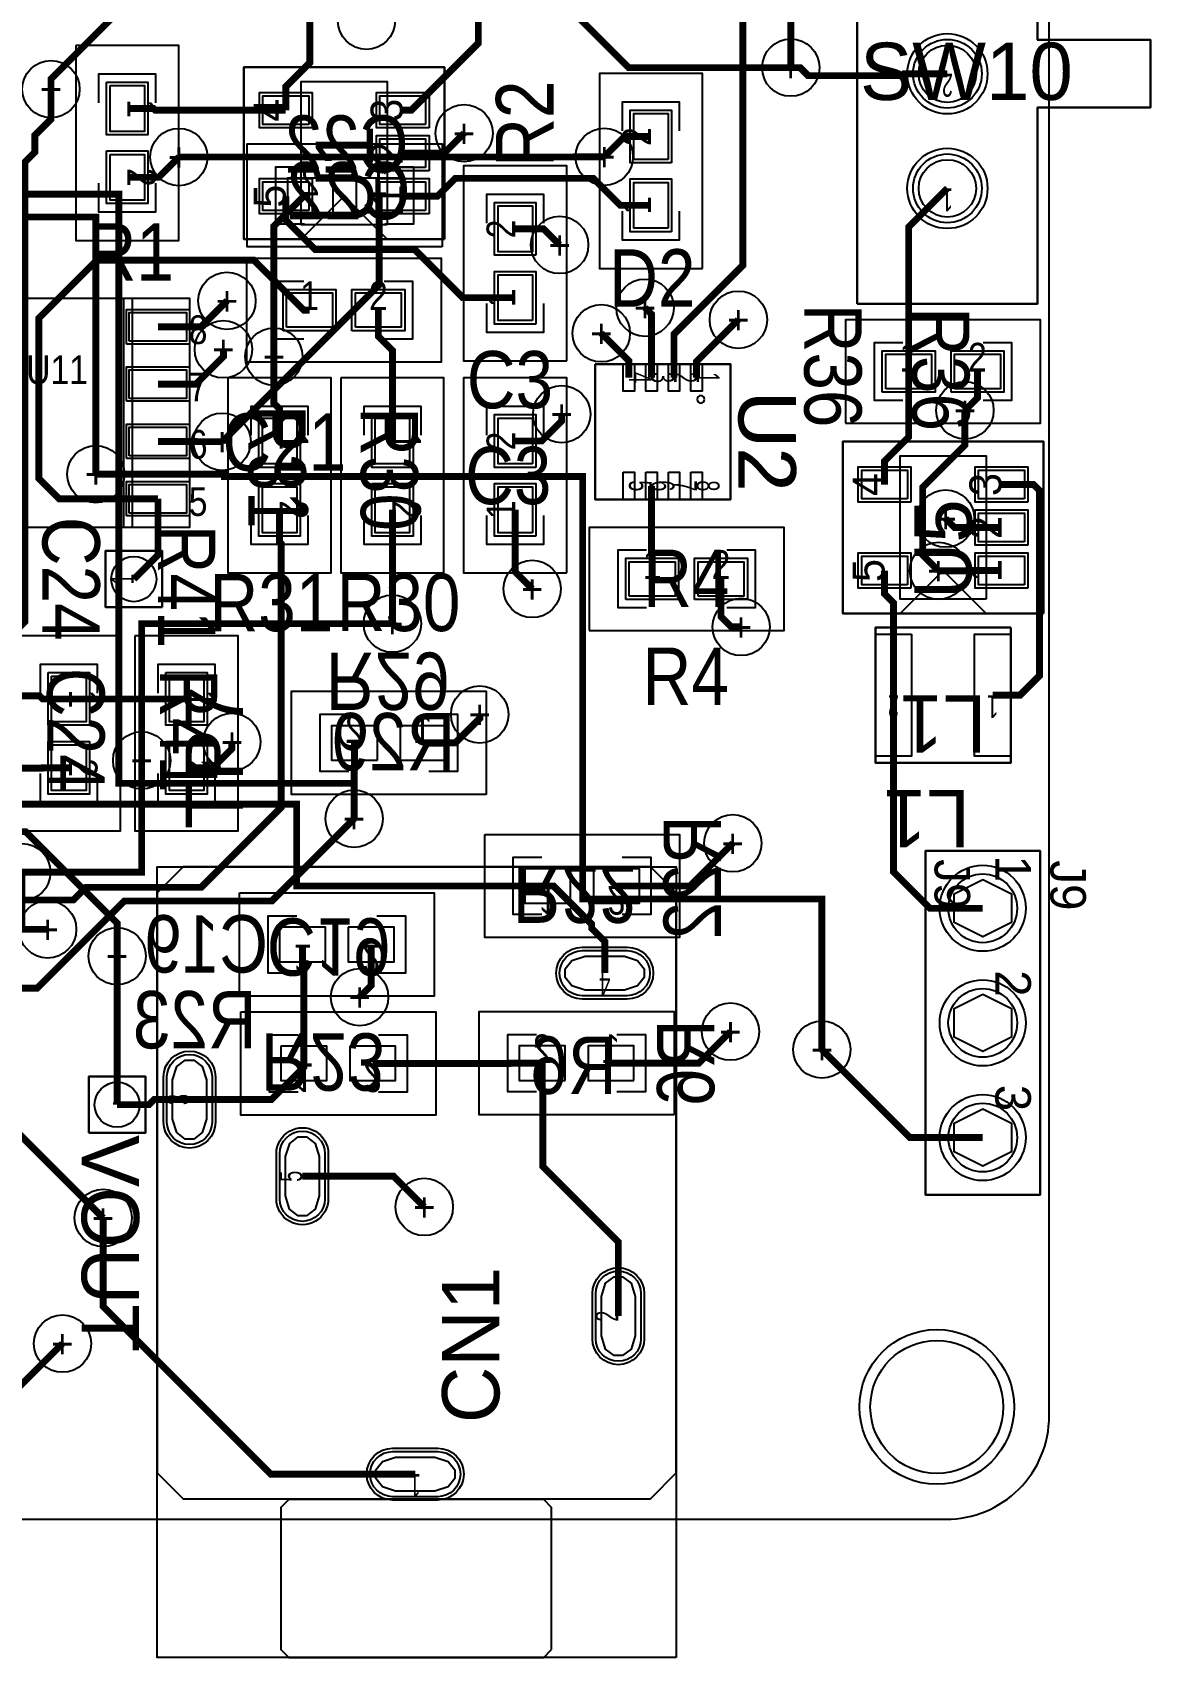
# Model space of a CAD drawing. Extents: x -998 to 1086, y -1119 to 1071.
# Drawn here: x 111 to 1086, y -1119 to 299 of the extents above; entities that cross this region are included whole.
import ezdxf
from ezdxf.enums import TextEntityAlignment as Align

# ---------------------------------------------------------------- set-up
doc = ezdxf.new("R2010")
doc.units = 0
for name, color, linetype in [('ASSEMBLY', 12, 'CONTINUOUS'), ('BOND', 85, 'CONTINUOUS'), ('BOUND', 85, 'CONTINUOUS'), ('COND', 80, 'CONTINUOUS'), ('COND2', 2, 'CONTINUOUS'), ('PACKAGES', 202, 'CONTINUOUS'), ('SILK_SCREEN', 85, 'CONTINUOUS'), ('SOLDER_MASK', 85, 'CONTINUOUS'), ('TEXT', 142, 'CONTINUOUS')]:
    doc.layers.add(name, color=color, linetype=linetype)

# ---------------------------------------------------------------- blocks, each defined once
blk = doc.blocks.new('FIGURE_CIRCLE')
blk.add_circle((0, 0), 0.5)
blk = doc.blocks.new('FIGURE_OBLONG')
blk.add_lwpolyline([(-0.5, -0.125), (-0.5, 0.125), (-0.416, 0.375), (-0.25, 0.5), (0.25, 0.5), (0.416, 0.375), (0.5, 0.125), (0.5, -0.125), (0.416, -0.375), (0.25, -0.5), (-0.25, -0.5), (-0.416, -0.375)], close=True)
blk = doc.blocks.new('FIGURE_HEX')
blk.add_lwpolyline([(-0.5, 0), (-0.25, 0.5), (0.25, 0.5), (0.5, 0), (0.25, -0.5), (-0.25, -0.5)], close=True)

msp = doc.modelspace()

# ---------------------------------------------------------------- linework, layer by layer
at = {"layer": 'ASSEMBLY'}
for points in [[(830.48, 62.2), (987.96, 62.2), (987.96, 233.46), (1086.39, 233.46), (1086.39, 292.52), (987.96, 292.52), (987.96, 463.78), (830.48, 463.78)], [(830.48, 62.2), (987.96, 62.2), (987.96, 233.46), (1086.39, 233.46), (1086.39, 292.52), (987.96, 292.52), (987.96, 463.78), (830.48, 463.78)], [(420.61, 131.2), (345.61, 131.2), (345.61, 256.2), (420.61, 256.2)], [(48.11, -132.76), (48.11, 67.24), (198.11, 67.24), (198.11, -132.76)], [(942.95, -195.36), (867.95, -195.36), (867.95, -70.36), (942.95, -70.36)], [(563.96, -1111.67), (563.97, -987.65), (557.08, -980.76), (334.64, -980.76), (327.75, -987.65), (327.74, -1111.67), (334.63, -1118.56), (557.07, -1118.56)]]:
    msp.add_lwpolyline(points, close=True, dxfattribs=at)
for points in [[(218.83, 237.67), (218.83, 262.67), (168.83, 262.67), (168.83, 237.67)], [(675.65, 213.23), (675.65, 238.23), (625.65, 238.23), (625.65, 213.23)], [(348.5, 131.91), (323.5, 131.91), (323.5, 181.91), (348.5, 181.91)], [(418.5, 181.91), (443.5, 181.91), (443.5, 131.91), (418.5, 131.91)], [(168.83, 167.67), (168.83, 142.67), (218.83, 142.67), (218.83, 167.67)], [(557.22, 132.63), (557.22, 157.63), (507.22, 157.63), (507.22, 132.63)], [(625.65, 143.23), (625.65, 118.23), (675.65, 118.23), (675.65, 143.23)], [(347.85, 81.81), (322.85, 81.81), (322.85, 31.81), (347.85, 31.81)], [(417.85, 31.81), (442.85, 31.81), (442.85, 81.81), (417.85, 81.81)], [(507.22, 62.63), (507.22, 37.63), (557.22, 37.63), (557.22, 62.63)], [(870.45, 28.25), (845.45, 28.25), (845.45, -21.75), (870.45, -21.75)], [(940.45, -21.75), (965.45, -21.75), (965.45, 28.25), (940.45, 28.25)], [(601.86, 9.79), (601.86, -108.33), (719.98, -108.33), (719.98, 9.79), (601.86, 9.79)], [(351.69, -52.36), (351.69, -27.36), (301.69, -27.36), (301.69, -52.36)], [(450.1, -52.36), (450.1, -27.36), (400.1, -27.36), (400.1, -52.36)], [(557.22, -52.36), (557.22, -27.36), (507.22, -27.36), (507.22, -52.36)], [(301.69, -122.36), (301.69, -147.36), (351.69, -147.36), (351.69, -122.36)], [(400.1, -122.36), (400.1, -147.36), (450.1, -147.36), (450.1, -122.36)], [(507.22, -122.36), (507.22, -147.36), (557.22, -147.36), (557.22, -122.36)], [(224.16, -202.45), (224.16, -153.23), (174.94, -153.23), (174.94, -202.45), (224.16, -202.45)], [(646.72, -152.71), (621.72, -152.71), (621.72, -202.71), (646.72, -202.71)], [(716.72, -202.71), (741.72, -202.71), (741.72, -152.71), (716.72, -152.71)], [(964.51, -220.05), (846.39, -220.05), (846.39, -338.17), (964.51, -338.17), (964.51, -220.05)], [(167.87, -277.39), (167.87, -252.39), (117.87, -252.39), (117.87, -277.39)], [(270.57, -277.39), (270.57, -252.39), (220.57, -252.39), (220.57, -277.39)], [(386.98, -345.71), (361.98, -345.71), (361.98, -295.71), (386.98, -295.71)], [(456.98, -295.71), (481.98, -295.71), (481.98, -345.71), (456.98, -345.71)], [(117.87, -347.39), (117.87, -372.39), (167.87, -372.39), (167.87, -347.39)], [(220.57, -347.39), (220.57, -372.39), (270.57, -372.39), (270.57, -347.39)], [(555.59, -470.51), (530.59, -470.51), (530.59, -420.51), (555.59, -420.51)], [(625.59, -420.51), (650.59, -420.51), (650.59, -470.51), (625.59, -470.51)], [(990.03, -415.01), (890.03, -415.01), (890.03, -715.01), (990.03, -715.01), (990.03, -415.01)], [(341.61, -521.6), (316.61, -521.6), (316.61, -471.6), (341.61, -471.6)], [(411.61, -471.6), (436.61, -471.6), (436.61, -521.6), (411.61, -521.6)], [(342.91, -625.34), (317.91, -625.34), (317.91, -575.34), (342.91, -575.34)], [(412.91, -575.34), (437.91, -575.34), (437.91, -625.34), (412.91, -625.34)], [(550.78, -625.08), (525.78, -625.08), (525.78, -575.08), (550.78, -575.08)], [(620.78, -575.08), (645.78, -575.08), (645.78, -625.08), (620.78, -625.08)], [(160.38, -660.96), (209.6, -660.96), (209.6, -611.74), (160.38, -611.74), (160.38, -660.96)]]:
    msp.add_lwpolyline(points, dxfattribs=at)
msp.add_lwpolyline([(697.34, -21, 1), (690.877953, -21.004567, 1)], format="xyb", close=True, dxfattribs=at)
at = {"layer": 'BOND'}
for points in [[(178.83, 252.67), (208.83, 252.67), (208.83, 212.67), (178.83, 212.67)], [(352.11, 218.7), (312.11, 218.7), (312.11, 243.7), (352.11, 243.7)], [(454.11, 218.7), (414.11, 218.7), (414.11, 243.7), (454.11, 243.7)], [(665.65, 188.23), (635.65, 188.23), (635.65, 228.23), (665.65, 228.23)], [(454.11, 181.2), (414.11, 181.2), (414.11, 206.2), (454.11, 206.2)], [(178.83, 192.67), (208.83, 192.67), (208.83, 152.67), (178.83, 152.67)], [(352.11, 143.7), (312.11, 143.7), (312.11, 168.7), (352.11, 168.7)], [(454.11, 143.7), (414.11, 143.7), (414.11, 168.7), (454.11, 168.7)], [(665.65, 128.23), (635.65, 128.23), (635.65, 168.23), (665.65, 168.23)], [(547.219651, 107.629738), (517.219651, 107.630262), (517.220349, 147.630262), (547.220349, 147.629738)], [(547.219651, 47.629738), (517.219651, 47.630262), (517.220349, 87.630262), (547.220349, 87.629738)], [(332.850262, 41.809651), (332.849738, 71.809651), (372.849738, 71.810349), (372.850262, 41.810349)], [(392.850262, 41.809651), (392.849738, 71.809651), (432.849738, 71.810349), (432.850262, 41.810349)], [(855.45, -11.75), (855.45, 18.25), (895.45, 18.25), (895.45, -11.75)], [(915.45, -11.75), (915.45, 18.25), (955.45, 18.25), (955.45, -11.75)], [(311.69, -37.36), (341.69, -37.36), (341.69, -77.36), (311.69, -77.36)], [(410.1, -37.36), (440.1, -37.36), (440.1, -77.36), (410.1, -77.36)], [(547.22, -77.36), (517.22, -77.36), (517.22, -37.36), (547.22, -37.36)], [(874.45, -107.86), (834.45, -107.86), (834.45, -82.86), (874.45, -82.86)], [(976.45, -107.86), (936.45, -107.86), (936.45, -82.86), (976.45, -82.86)], [(311.69, -97.36), (341.69, -97.36), (341.69, -137.36), (311.69, -137.36)], [(410.1, -97.36), (440.1, -97.36), (440.1, -137.36), (410.1, -137.36)], [(547.22, -137.36), (517.22, -137.36), (517.22, -97.36), (547.22, -97.36)], [(976.45, -145.36), (936.45, -145.36), (936.45, -120.36), (976.45, -120.36)], [(631.72, -192.71), (631.72, -162.71), (671.72, -162.71), (671.72, -192.71)], [(691.72, -192.71), (691.72, -162.71), (731.72, -162.71), (731.72, -192.71)], [(874.45, -182.86), (834.45, -182.86), (834.45, -157.86), (874.45, -157.86)], [(976.45, -182.86), (936.45, -182.86), (936.45, -157.86), (976.45, -157.86)], [(127.87, -262.39), (157.87, -262.39), (157.87, -302.39), (127.87, -302.39)], [(230.57, -262.39), (260.57, -262.39), (260.57, -302.39), (230.57, -302.39)], [(127.87, -322.39), (157.87, -322.39), (157.87, -362.39), (127.87, -362.39)], [(230.57, -322.39), (260.57, -322.39), (260.57, -362.39), (230.57, -362.39)]]:
    msp.add_lwpolyline(points, close=True, dxfattribs=at)
at = {"layer": 'BOUND'}
for points in [[(830.48, 62.2), (987.96, 62.2), (987.96, 233.46), (1086.39, 233.46), (1086.39, 292.52), (987.96, 292.52), (987.96, 463.78), (830.48, 463.78)], [(148.83, 287.67), (148.83, 117.67), (238.83, 117.67), (238.83, 287.67)], [(470.61, 118.7), (470.61, 268.7), (295.61, 268.7), (295.61, 118.7)], [(695.65, 93.23), (695.65, 263.23), (605.65, 263.23), (605.65, 93.23)], [(468.5, 111.91), (298.5, 111.91), (298.5, 201.91), (468.5, 201.91)], [(577.22, 12.63), (577.22, 182.63), (487.22, 182.63), (487.22, 12.63)], [(297.85, 11.81), (467.85, 11.81), (467.85, 101.81), (297.85, 101.81)], [(-1.89, -132.76), (-1.89, 67.24), (248.11, 67.24), (248.11, -132.76)], [(820.45, -41.75), (990.45, -41.75), (990.45, 48.25), (820.45, 48.25)], [(601.86, 9.79), (719.98, 9.79), (719.98, -108.33), (601.86, -108.33)], [(281.69, -2.36), (281.69, -172.36), (371.69, -172.36), (371.69, -2.36)], [(380.1, -2.36), (380.1, -172.36), (470.1, -172.36), (470.1, -2.36)], [(577.22, -172.36), (577.22, -2.36), (487.22, -2.36), (487.22, -172.36)], [(992.95, -207.86), (992.95, -57.86), (817.95, -57.86), (817.95, -207.86)], [(596.72, -222.71), (766.72, -222.71), (766.72, -132.71), (596.72, -132.71)], [(224.16, -202.45), (174.94, -202.45), (174.94, -153.23), (224.16, -153.23)], [(964.51, -220.05), (964.51, -338.17), (846.39, -338.17), (846.39, -220.05)], [(97.87, -227.39), (97.87, -397.39), (187.87, -397.39), (187.87, -227.39)], [(200.57, -227.39), (200.57, -397.39), (290.57, -397.39), (290.57, -227.39)], [(506.98, -365.71), (336.98, -365.71), (336.98, -275.71), (506.98, -275.71)], [(505.59, -400.51), (675.59, -400.51), (675.59, -490.51), (505.59, -490.51)], [(890.03, -415.01), (990.03, -415.01), (990.03, -715.01), (890.03, -715.01)], [(672.74, -1118.56), (219.98, -1118.55), (219.99, -428.86), (672.75, -428.87)], [(291.61, -451.6), (461.61, -451.6), (461.61, -541.6), (291.61, -541.6)], [(292.91, -555.34), (462.91, -555.34), (462.91, -645.34), (292.91, -645.34)], [(670.78, -645.08), (500.78, -645.08), (500.78, -555.08), (670.78, -555.08)], [(160.38, -660.96), (160.38, -611.74), (209.6, -611.74), (209.6, -660.96)]]:
    msp.add_lwpolyline(points, close=True, dxfattribs=at)
at = {"layer": 'COND', "const_width": 6}
for points in [[(434.11, 231.2), (441.61, 231.2), (500.11, 289.7), (500.11, 388.31), (457.13, 431.29), (457.13, 479.05)], [(772.59, 268.32), (772.59, 425.88), (783.9, 437.19), (783.9, 491.27)], [(673.89, 357.76), (713.18, 357.76), (730.73, 340.21), (730.73, 95.81), (670.76, 35.84), (670.76, -2.03)], [(353.11, 345.28), (353.11, 272.7), (332.11, 251.7), (332.11, 231.2)], [(-100.01, -221), (98.65, -221), (104.65, -215), (104.65, 185.95), (113.15, 194.45), (113.15, 209.22), (127.27, 223.34), (127.27, 249.55)], [(332.11, 231.2), (218.3, 231.2), (216.83, 232.67), (193.83, 232.67)], [(487.63, 211.12), (470.21, 193.7), (434.11, 193.7)], [(650.65, 208.23), (627.65, 208.23), (609.96, 190.54)], [(193.83, 172.67), (221.16, 172.67), (238.81, 190.32)], [(650.65, 148.23), (623.98, 148.23), (600.48, 171.73), (479.96, 171.73), (464.43, 156.2), (434.11, 156.2)], [(332.11, 156.2), (332.11, 135.26), (357.65, 109.72), (444.47, 109.72), (486.56, 67.63), (532.22, 67.63)], [(875.45, 3.25), (875.45, 129.22), (909.22, 162.99)], [(570.96, 113.62), (556.95, 127.63), (532.22, 127.63)], [(352.85, 56.81), (347.85, 56.81), (304.33, 100.33), (167.15, 100.33), (116.65, 49.83), (116.65, -90), (134.41, -107.76), (220.61, -107.76)], [(220.61, 42.24), (258.17, 42.24), (280.8, 64.87)], [(425.1, -57.36), (425.1, 21.56), (412.85, 33.81), (412.85, 56.81)], [(651.08, -2.03), (651.08, 53.26), (645.45, 58.89)], [(690.45, -2.03), (690.45, 11.98), (726.89, 48.42)], [(631.39, -2.03), (631.39, 12.5), (607.29, 36.6)], [(277.68, 22.62), (277.68, 16.31), (253.61, -7.76), (220.61, -7.76)], [(321.75, 16.25), (321.75, -24.42), (326.69, -29.36), (326.69, -57.36)], [(651.08, -2.03), (651.3, -2.25)], [(875.45, 3.25), (875.45, -53.86), (854.45, -74.86), (854.45, -95.36)], [(935.45, 3.25), (935.45, -19.75), (924.52, -30.68)], [(572.78, -33.93), (572.78, -39.8), (555.22, -57.36), (532.22, -57.36)], [(276.64, -57.98), (253.83, -57.98), (253.61, -57.76), (220.61, -57.76)], [(166.41, -86.26), (278.61, -86.26), (278.61, -88.36), (591.04, -88.36), (591.04, -456.9), (799.76, -456.9), (799.76, -588.25)], [(651.08, -96.51), (651.08, -154.07), (651.72, -154.71), (651.72, -177.71)], [(956.45, -95.36), (984.45, -95.36), (989.56, -100.47), (989.56, -262.06), (972.51, -279.11), (948.76, -279.11)], [(199.55, -177.84), (220.61, -156.78), (220.61, -107.76)], [(326.69, -117.36), (326.69, -145.36), (327.99, -146.66), (327.99, -377), (258.31, -446.68), (157.95, -446.68), (146.81, -457.82), (94.55, -457.82)], [(425.1, -117.36), (425.1, -216.71)], [(547.04, -186.42), (532.22, -171.6), (532.22, -117.36)], [(956.45, -132.86), (915.46, -132.86), (907.66, -125.06)], [(862.14, -279.11), (862.14, -198.55), (854.45, -190.86), (854.45, -170.36)], [(901.42, -170.56), (928.25, -170.56), (928.45, -170.36), (956.45, -170.36)], [(711.72, -177.71), (711.72, -210.7), (720.59, -219.57), (729.3, -219.57)], [(60.8, -279.72), (117.2, -279.72), (119.87, -282.39), (142.87, -282.39)], [(245.57, -282.39), (142.87, -282.39)], [(862.14, -279.11), (862.14, -433.15), (894, -465.01), (940.03, -465.01)], [(285.09, -319.93), (285.09, -325.87), (268.57, -342.39), (245.57, -342.39)], [(142.87, -342.39), (119.87, -342.39), (119.54, -342.72), (60.8, -342.72)], [(206.41, -336), (206.41, -433.53), (101.93, -433.53)], [(94.55, -534.6), (115.35, -534.6), (191.27, -458.68), (319.89, -458.68), (391.69, -386.88)], [(124.35, -483.41), (94.55, -483.41)], [(184.99, -636.35), (184.99, -506.74)], [(-23.57, -534.6), (-23.57, -549.89), (-23.01, -550.45), (-23.01, -562.25), (-8.06, -577.2), (14.82, -577.2), (172.77, -735.15)], [(940.03, -665.01), (876.52, -665.01), (799.76, -588.25)], [(248.14, -631.82), (217.22, -631.82), (212.69, -636.35), (184.99, -636.35)], [(137.28, -844.74), (80.86, -901.16), (-17.26, -901.16)]]:
    msp.add_lwpolyline(points, dxfattribs=at)
at = {"layer": 'COND'}
for points in [[(178.83, 252.67), (208.83, 252.67), (208.83, 212.67), (178.83, 212.67)], [(352.11, 218.7), (312.11, 218.7), (312.11, 243.7), (352.11, 243.7)], [(454.11, 218.7), (414.11, 218.7), (414.11, 243.7), (454.11, 243.7)], [(665.65, 188.23), (635.65, 188.23), (635.65, 228.23), (665.65, 228.23)], [(454.11, 181.2), (414.11, 181.2), (414.11, 206.2), (454.11, 206.2)], [(178.83, 192.67), (208.83, 192.67), (208.83, 152.67), (178.83, 152.67)], [(352.11, 143.7), (312.11, 143.7), (312.11, 168.7), (352.11, 168.7)], [(454.11, 143.7), (414.11, 143.7), (414.11, 168.7), (454.11, 168.7)], [(665.65, 128.23), (635.65, 128.23), (635.65, 168.23), (665.65, 168.23)], [(547.219651, 107.629738), (517.219651, 107.630262), (517.220349, 147.630262), (547.220349, 147.629738)], [(547.219651, 47.629738), (517.219651, 47.630262), (517.220349, 87.630262), (547.220349, 87.629738)], [(332.850262, 41.809651), (332.849738, 71.809651), (372.849738, 71.810349), (372.850262, 41.810349)], [(392.850262, 41.809651), (392.849738, 71.809651), (432.849738, 71.810349), (432.850262, 41.810349)], [(195.61, 29.74), (195.61, 54.74), (245.61, 54.74), (245.61, 29.74)], [(855.45, -11.75), (855.45, 18.25), (895.45, 18.25), (895.45, -11.75)], [(915.45, -11.75), (915.45, 18.25), (955.45, 18.25), (955.45, -11.75)], [(195.61, -20.26), (195.61, 4.74), (245.61, 4.74), (245.61, -20.26)], [(626.47, 9.78), (636.31, 9.78), (636.31, -13.84), (626.47, -13.84)], [(646.16, 9.78), (656, 9.78), (656, -13.84), (646.16, -13.84)], [(665.84, 9.78), (675.68, 9.78), (675.68, -13.84), (665.84, -13.84)], [(685.53, 9.78), (695.37, 9.78), (695.37, -13.84), (685.53, -13.84)], [(311.69, -37.36), (341.69, -37.36), (341.69, -77.36), (311.69, -77.36)], [(410.1, -37.36), (440.1, -37.36), (440.1, -77.36), (410.1, -77.36)], [(547.22, -77.36), (517.22, -77.36), (517.22, -37.36), (547.22, -37.36)], [(195.61, -70.26), (195.61, -45.26), (245.61, -45.26), (245.61, -70.26)], [(626.47, -84.7), (636.31, -84.7), (636.31, -108.32), (626.47, -108.32)], [(646.16, -84.7), (656, -84.7), (656, -108.32), (646.16, -108.32)], [(665.84, -84.7), (675.68, -84.7), (675.68, -108.32), (665.84, -108.32)], [(685.53, -84.7), (695.37, -84.7), (695.37, -108.32), (685.53, -108.32)], [(874.45, -107.86), (834.45, -107.86), (834.45, -82.86), (874.45, -82.86)], [(976.45, -107.86), (936.45, -107.86), (936.45, -82.86), (976.45, -82.86)], [(195.61, -120.26), (195.61, -95.26), (245.61, -95.26), (245.61, -120.26)], [(311.69, -97.36), (341.69, -97.36), (341.69, -137.36), (311.69, -137.36)], [(410.1, -97.36), (440.1, -97.36), (440.1, -137.36), (410.1, -137.36)], [(547.22, -137.36), (517.22, -137.36), (517.22, -97.36), (547.22, -97.36)], [(976.45, -145.36), (936.45, -145.36), (936.45, -120.36), (976.45, -120.36)], [(631.72, -192.71), (631.72, -162.71), (671.72, -162.71), (671.72, -192.71)], [(691.72, -192.71), (691.72, -162.71), (731.72, -162.71), (731.72, -192.71)], [(874.45, -182.86), (834.45, -182.86), (834.45, -157.86), (874.45, -157.86)], [(976.45, -182.86), (936.45, -182.86), (936.45, -157.86), (976.45, -157.86)], [(877.89, -225.96), (877.89, -332.26), (846.39, -332.26), (846.39, -225.96)], [(964.51, -225.96), (964.51, -332.26), (933.01, -332.26), (933.01, -225.96)], [(127.87, -262.39), (157.87, -262.39), (157.87, -302.39), (127.87, -302.39)], [(230.57, -262.39), (260.57, -262.39), (260.57, -302.39), (230.57, -302.39)], [(127.87, -322.39), (157.87, -322.39), (157.87, -362.39), (127.87, -362.39)], [(230.57, -322.39), (260.57, -322.39), (260.57, -362.39), (230.57, -362.39)]]:
    msp.add_lwpolyline(points, close=True, dxfattribs=at)
for points in [[(590.655344, -501.904656), (630.025344, -501.905344, -1), (630.024656, -541.275344), (590.654656, -541.274656, -1)], [(267.825344, -612.135344), (267.824656, -651.505344, -1), (228.454656, -651.504656), (228.455344, -612.134656, -1)], [(366.245344, -679.065344), (366.244656, -718.435344, -1), (326.874656, -718.434656), (326.875344, -679.064656, -1)], [(641.845344, -801.115344), (641.844656, -840.485344, -1), (602.474656, -840.484656), (602.475344, -801.114656, -1)], [(425.305344, -938.904656), (464.675344, -938.905344, -1), (464.674656, -978.275344), (425.304656, -978.274656, -1)]]:
    msp.add_lwpolyline(points, format="xyb", close=True, dxfattribs=at)
for centre, radius in [((909.22, 262.99), 30), ((909.22, 162.99), 30), ((199.55, -177.84), 19.685), ((940.03, -465.01), 30), ((940.03, -565.01), 30), ((184.99, -636.35), 19.685), ((940.03, -665.01), 30), ((900, -900), 67.5)]:
    msp.add_circle(centre, radius, dxfattribs=at)
at = {"layer": 'COND2', "const_width": 6}
for points in [[(127.27, 249.55), (127.27, 258.32), (246.87, 377.92), (246.87, 523.77)], [(772.59, 268.32), (631.28, 268.32), (480.69, 418.91), (309.09, 418.91)], [(772.59, 268.32), (780.79, 268.32), (787.81, 261.3), (869.53, 261.3), (871.22, 262.99), (909.22, 262.99)], [(-234.52, 183.69), (-208.78, 157.95), (186.41, 157.95), (186.41, -356), (391.69, -356)], [(609.96, 190.54), (584.05, 190.54), (583.83, 190.32), (238.81, 190.32)], [(-288.41, 176.87), (-274.26, 162.72), (-237.47, 162.72), (-212.77, 138.02), (11.45, 138.02), (15.5, 142.07), (32.08, 142.07), (36.13, 138.02), (166.41, 138.02), (166.41, -86.26)], [(-449.02, 166.79), (-449.02, 130.78), (-441.87, 123.63), (-271.05, 123.63), (-158.21, 10.79), (-132.64, 10.79), (-132.64, 12.24), (-73.36, 12.24), (-73.36, -374.19), (341.62, -374.19), (341.62, -445.51), (560.59, -445.51)], [(276.64, -57.98), (413.5, 78.88), (413.5, 156.91)], [(321.75, 16.25), (321.75, 130.16), (348.5, 156.91), (353.5, 156.91)], [(901.42, -170.56), (887.66, -156.8), (887.66, -97.74), (924.52, -60.88), (924.52, -30.68)], [(425.1, -216.71), (206.41, -216.71), (206.41, -336)], [(501.28, -295.88), (501.28, -299.41), (479.98, -320.71), (451.98, -320.71)], [(391.98, -320.71), (391.98, -343.71), (391.69, -344), (391.69, -356)], [(391.69, -356), (391.69, -386.88)], [(-17.68, -406.9), (-8.97, -398.19), (105.17, -398.19), (184.99, -478.01), (184.99, -506.74)], [(722.02, -408.33), (684.84, -445.51), (620.59, -445.51)], [(101.93, -433.53), (101.93, -483.41), (124.35, -483.41)], [(610.34, -521.59), (610.34, -493.9), (598.87, -482.43), (598.87, -478.79), (565.59, -445.51), (560.59, -445.51)], [(347.91, -600.34), (347.91, -520.9), (346.61, -519.6), (346.61, -496.6)], [(396.5, -542.49), (406.61, -532.38), (406.61, -496.6)], [(615.78, -600.08), (692.51, -600.08), (720, -572.59)], [(347.91, -600.34), (347.91, -603.55), (319.64, -631.82), (248.14, -631.82)], [(407.91, -600.34), (527.52, -600.34), (527.78, -600.08), (555.78, -600.08)], [(555.78, -600.08), (555.78, -623.08), (556.4, -623.7), (556.4, -690.43), (622.16, -756.19), (622.16, -820.8)], [(452.92, -725.53), (426.14, -698.75), (346.56, -698.75)], [(172.77, -735.15), (172.77, -812.37), (318.99, -958.59), (444.99, -958.59)]]:
    msp.add_lwpolyline(points, dxfattribs=at)
at = {"layer": 'COND2'}
for points in [[(373.5, 141.91), (373.5, 171.91), (333.5, 171.91), (333.5, 141.91)], [(433.5, 141.91), (433.5, 171.91), (393.5, 171.91), (393.5, 141.91)], [(411.98, -335.71), (411.98, -305.71), (371.98, -305.71), (371.98, -335.71)], [(471.98, -335.71), (471.98, -305.71), (431.98, -305.71), (431.98, -335.71)], [(540.59, -430.51), (540.59, -460.51), (580.59, -460.51), (580.59, -430.51)], [(600.59, -430.51), (600.59, -460.51), (640.59, -460.51), (640.59, -430.51)], [(326.61, -481.6), (326.61, -511.6), (366.61, -511.6), (366.61, -481.6)], [(386.61, -481.6), (386.61, -511.6), (426.61, -511.6), (426.61, -481.6)], [(327.91, -585.34), (327.91, -615.34), (367.91, -615.34), (367.91, -585.34)], [(387.91, -585.34), (387.91, -615.34), (427.91, -615.34), (427.91, -585.34)], [(575.78, -615.08), (575.78, -585.08), (535.78, -585.08), (535.78, -615.08)], [(635.78, -615.08), (635.78, -585.08), (595.78, -585.08), (595.78, -615.08)]]:
    msp.add_lwpolyline(points, close=True, dxfattribs=at)
for points in [[(590.655344, -501.904656), (630.025344, -501.905344, -1), (630.024656, -541.275344), (590.654656, -541.274656, -1)], [(267.825344, -612.135344), (267.824656, -651.505344, -1), (228.454656, -651.504656), (228.455344, -612.134656, -1)], [(366.245344, -679.065344), (366.244656, -718.435344, -1), (326.874656, -718.434656), (326.875344, -679.064656, -1)], [(641.845344, -801.115344), (641.844656, -840.485344, -1), (602.474656, -840.484656), (602.475344, -801.114656, -1)], [(425.305344, -938.904656), (464.675344, -938.905344, -1), (464.674656, -978.275344), (425.304656, -978.274656, -1)]]:
    msp.add_lwpolyline(points, format="xyb", close=True, dxfattribs=at)
for centre, radius in [((909.22, 262.99), 30), ((909.22, 162.99), 30), ((940.03, -465.01), 30), ((940.03, -565.01), 30), ((940.03, -665.01), 30), ((900, -900), 67.5)]:
    msp.add_circle(centre, radius, dxfattribs=at)
at = {"layer": 'PACKAGES'}
msp.add_lwpolyline([(-908, -998), (908, -998, 0.414214), (998, -908), (998, 908, 0.414214), (908, 998), (-908, 998, 0.414214), (-998, 908), (-998, -908, 0.414214)], format="xyb", close=True, dxfattribs=at)
at = {"layer": 'SILK_SCREEN'}
for points in [[(830.48, 62.2), (830.48, 463.78), (987.96, 463.78), (987.96, 292.52), (1086.39, 292.52), (1086.39, 233.46), (987.96, 233.46), (987.96, 62.2)], [(470.61, 118.7), (295.61, 118.7), (295.61, 268.7), (470.61, 268.7)], [(55.61, -132.76), (55.61, 67.24), (190.61, 67.24), (190.61, -132.76)], [(992.95, -207.86), (817.95, -207.86), (817.95, -57.86), (992.95, -57.86)], [(890.03, -415.01), (990.03, -415.01), (990.03, -715.01), (890.03, -715.01)], [(242.63, -980.05), (650.11, -980.05), (672.75, -957.41), (672.76, -451.51), (650.12, -428.87), (242.64, -428.87), (220, -451.51), (219.99, -957.41)], [(563.96, -1111.67), (563.97, -987.65), (557.08, -980.76), (334.64, -980.76), (327.75, -987.65), (327.74, -1111.67), (334.63, -1118.56), (557.07, -1118.56)]]:
    msp.add_lwpolyline(points, close=True, dxfattribs=at)
for points in [[(218.83, 237.67), (218.83, 262.67), (168.83, 262.67), (168.83, 252.67)], [(675.65, 228.23), (675.65, 238.23), (625.65, 238.23), (625.65, 213.23)], [(333.5, 131.91), (323.5, 131.91), (323.5, 181.91), (348.5, 181.91)], [(418.5, 181.91), (443.5, 181.91), (443.5, 131.91), (433.5, 131.91)], [(168.83, 152.67), (168.83, 142.67), (218.83, 142.67), (218.83, 167.67)], [(345.61, 118.7), (383.11, 156.2), (420.61, 118.7)], [(557.22, 147.63), (557.22, 157.63), (507.22, 157.63), (507.22, 132.63)], [(625.65, 143.23), (625.65, 118.23), (675.65, 118.23), (675.65, 128.23)], [(347.85, 81.81), (322.85, 81.81), (322.85, 31.81), (332.85, 31.81)], [(432.85, 31.81), (442.85, 31.81), (442.85, 81.81), (417.85, 81.81)], [(507.22, 62.63), (507.22, 37.63), (557.22, 37.63), (557.22, 47.63)], [(870.45, 28.25), (845.45, 28.25), (845.45, -21.75), (855.45, -21.75)], [(955.45, -21.75), (965.45, -21.75), (965.45, 28.25), (940.45, 28.25)], [(601.86, 9.79), (601.86, -108.33), (719.98, -108.33), (719.98, 9.79), (601.86, 9.79)], [(351.69, -52.36), (351.69, -27.36), (301.69, -27.36), (301.69, -37.36)], [(450.1, -52.36), (450.1, -27.36), (400.1, -27.36), (400.1, -37.36)], [(557.22, -37.36), (557.22, -27.36), (507.22, -27.36), (507.22, -52.36)], [(301.69, -137.36), (301.69, -147.36), (351.69, -147.36), (351.69, -122.36)], [(400.1, -137.36), (400.1, -147.36), (450.1, -147.36), (450.1, -122.36)], [(507.22, -122.36), (507.22, -147.36), (557.22, -147.36), (557.22, -137.36)], [(224.16, -202.45), (224.16, -153.23), (174.94, -153.23), (174.94, -202.45), (224.16, -202.45)], [(646.72, -152.71), (621.72, -152.71), (621.72, -202.71), (631.72, -202.71)], [(731.72, -202.71), (741.72, -202.71), (741.72, -152.71), (716.72, -152.71)], [(867.95, -207.86), (905.45, -170.36), (942.95, -207.86)], [(964.51, -220.05), (846.39, -220.05), (846.39, -338.17), (964.51, -338.17), (964.51, -220.05)], [(167.87, -277.39), (167.87, -252.39), (117.87, -252.39), (117.87, -262.39)], [(270.57, -277.39), (270.57, -252.39), (220.57, -252.39), (220.57, -262.39)], [(371.98, -345.71), (361.98, -345.71), (361.98, -295.71), (386.98, -295.71)], [(456.98, -295.71), (481.98, -295.71), (481.98, -345.71), (471.98, -345.71)], [(117.87, -362.39), (117.87, -372.39), (167.87, -372.39), (167.87, -347.39)], [(220.57, -362.39), (220.57, -372.39), (270.57, -372.39), (270.57, -347.39)], [(555.59, -470.51), (530.59, -470.51), (530.59, -420.51), (540.59, -420.51)], [(640.59, -420.51), (650.59, -420.51), (650.59, -470.51), (625.59, -470.51)], [(341.61, -521.6), (316.61, -521.6), (316.61, -471.6), (326.61, -471.6)], [(426.61, -471.6), (436.61, -471.6), (436.61, -521.6), (411.61, -521.6)], [(342.91, -625.34), (317.91, -625.34), (317.91, -575.34), (327.91, -575.34)], [(427.91, -575.34), (437.91, -575.34), (437.91, -625.34), (412.91, -625.34)], [(535.78, -625.08), (525.78, -625.08), (525.78, -575.08), (550.78, -575.08)], [(620.78, -575.08), (645.78, -575.08), (645.78, -625.08), (635.78, -625.08)], [(160.38, -660.96), (209.6, -660.96), (209.6, -611.74), (160.38, -611.74), (160.38, -660.96)]]:
    msp.add_lwpolyline(points, dxfattribs=at)
at = {"layer": 'SOLDER_MASK'}
for points in [[(175.83, 255.67), (211.83, 255.67), (211.83, 209.67), (175.83, 209.67)], [(355.11, 215.7), (309.11, 215.7), (309.11, 246.7), (355.11, 246.7)], [(457.11, 215.7), (411.11, 215.7), (411.11, 246.7), (457.11, 246.7)], [(668.65, 185.23), (632.65, 185.23), (632.65, 231.23), (668.65, 231.23)], [(457.11, 178.2), (411.11, 178.2), (411.11, 209.2), (457.11, 209.2)], [(175.83, 195.67), (211.83, 195.67), (211.83, 149.67), (175.83, 149.67)], [(355.11, 140.7), (309.11, 140.7), (309.11, 171.7), (355.11, 171.7)], [(457.11, 140.7), (411.11, 140.7), (411.11, 171.7), (457.11, 171.7)], [(668.65, 125.23), (632.65, 125.23), (632.65, 171.23), (668.65, 171.23)], [(550.219599, 104.629686), (514.219599, 104.630314), (514.220401, 150.630314), (550.220401, 150.629686)], [(550.219599, 44.629686), (514.219599, 44.630314), (514.220401, 90.630314), (550.220401, 90.629686)], [(329.850314, 38.809599), (329.849686, 74.809599), (375.849686, 74.810401), (375.850314, 38.810401)], [(389.850314, 38.809599), (389.849686, 74.809599), (435.849686, 74.810401), (435.850314, 38.810401)], [(193.11, 27.24), (193.11, 57.24), (248.11, 57.24), (248.11, 27.24)], [(852.45, -14.75), (852.45, 21.25), (898.45, 21.25), (898.45, -14.75)], [(912.45, -14.75), (912.45, 21.25), (958.45, 21.25), (958.45, -14.75)], [(193.11, -22.76), (193.11, 7.24), (248.11, 7.24), (248.11, -22.76)], [(308.69, -34.36), (344.69, -34.36), (344.69, -80.36), (308.69, -80.36)], [(407.1, -34.36), (443.1, -34.36), (443.1, -80.36), (407.1, -80.36)], [(550.22, -80.36), (514.22, -80.36), (514.22, -34.36), (550.22, -34.36)], [(193.11, -72.76), (193.11, -42.76), (248.11, -42.76), (248.11, -72.76)], [(877.45, -110.86), (831.45, -110.86), (831.45, -79.86), (877.45, -79.86)], [(979.45, -110.86), (933.45, -110.86), (933.45, -79.86), (979.45, -79.86)], [(193.11, -122.76), (193.11, -92.76), (248.11, -92.76), (248.11, -122.76)], [(308.69, -94.36), (344.69, -94.36), (344.69, -140.36), (308.69, -140.36)], [(407.1, -94.36), (443.1, -94.36), (443.1, -140.36), (407.1, -140.36)], [(550.22, -140.36), (514.22, -140.36), (514.22, -94.36), (550.22, -94.36)], [(979.45, -148.36), (933.45, -148.36), (933.45, -117.36), (979.45, -117.36)], [(877.45, -185.86), (831.45, -185.86), (831.45, -154.86), (877.45, -154.86)], [(979.45, -185.86), (933.45, -185.86), (933.45, -154.86), (979.45, -154.86)], [(628.72, -195.71), (628.72, -159.71), (674.72, -159.71), (674.72, -195.71)], [(688.72, -195.71), (688.72, -159.71), (734.72, -159.71), (734.72, -195.71)], [(124.87, -259.39), (160.87, -259.39), (160.87, -305.39), (124.87, -305.39)], [(227.57, -259.39), (263.57, -259.39), (263.57, -305.39), (227.57, -305.39)], [(124.87, -319.39), (160.87, -319.39), (160.87, -365.39), (124.87, -365.39)], [(227.57, -319.39), (263.57, -319.39), (263.57, -365.39), (227.57, -365.39)]]:
    msp.add_lwpolyline(points, close=True, dxfattribs=at)
for points in [[(590.655395, -498.949656), (630.025395, -498.950344, -1), (630.024605, -544.230344), (590.654605, -544.229656, -1)], [(270.780344, -612.135395), (270.779656, -651.505395, -1), (225.499656, -651.504605), (225.500344, -612.134605, -1)], [(369.200344, -679.065395), (369.199656, -718.435395, -1), (323.919656, -718.434605), (323.920344, -679.064605, -1)], [(644.800344, -801.115395), (644.799656, -840.485395, -1), (599.519656, -840.484605), (599.520344, -801.114605, -1)], [(425.305395, -935.949656), (464.675395, -935.950344, -1), (464.674605, -981.230344), (425.304605, -981.229656, -1)]]:
    msp.add_lwpolyline(points, format="xyb", close=True, dxfattribs=at)
for centre, radius in [((909.22, 262.99), 35), ((909.22, 162.99), 35), ((940.03, -465.01), 37.5), ((940.03, -565.01), 37.5), ((940.03, -665.01), 37.5)]:
    msp.add_circle(centre, radius, dxfattribs=at)

# ---------------------------------------------------------------- block references
at = {"layer": 'MANUFACTURING_NCDRILL_FIGURE'}
for p, xscale, yscale in [((402.48, 309.27), 50, 50), ((772.59, 268.32), 50, 50), ((127.27, 249.55), 50, 50), ((487.63, 211.12), 50, 50), ((238.81, 190.32), 50, 50), ((609.96, 190.54), 50, 50), ((570.96, 113.62), 50, 50), ((280.8, 64.87), 50, 50), ((645.45, 58.89), 50, 50), ((726.89, 48.42), 50, 50), ((607.29, 36.6), 50, 50), ((277.68, 22.62), 50, 50), ((321.75, 16.25), 50, 50), ((572.78, -33.93), 50, 50), ((924.52, -30.68), 50, 50), ((276.64, -57.98), 50, 50), ((166.41, -86.26), 50, 50), ((907.66, -125.06), 50, 50), ((901.42, -170.56), 50, 50), ((547.04, -186.42), 50, 50), ((425.1, -216.71), 50, 50), ((729.3, -219.57), 50, 50), ((501.28, -295.88), 50, 50), ((285.09, -319.93), 50, 50), ((206.41, -336), 50, 50), ((391.69, -386.88), 50, 50), ((722.02, -408.33), 50, 50), ((101.93, -433.53), 50, 50), ((124.35, -483.41), 50, 50), ((184.99, -506.74), 50, 50), ((396.5, -542.49), 50, 50), ((720, -572.59), 50, 50), ((799.76, -588.25), 50, 50), ((452.92, -725.53), 50, 50), ((172.77, -735.15), 50, 50), ((137.28, -844.74), 50, 50), ((900, -900), 116, 116)]:
    msp.add_blockref('FIGURE_CIRCLE', p, dxfattribs=dict(at, xscale=xscale, yscale=yscale))
for name, p, xscale, yscale, rotation in [('FIGURE_CIRCLE', (909.22, 262.99), 50, 50, 180), ('FIGURE_CIRCLE', (909.22, 162.99), 50, 50, 180), ('FIGURE_HEX', (940.03, -465.01), 50, 50, 270), ('FIGURE_OBLONG', (610.34, -521.59), 68.9, 29.53, 179.999), ('FIGURE_HEX', (940.03, -565.01), 50, 50, 270), ('FIGURE_OBLONG', (248.14, -631.82), 68.9, 29.53, 89.999), ('FIGURE_HEX', (940.03, -665.01), 50, 50, 270), ('FIGURE_OBLONG', (346.56, -698.75), 68.9, 29.53, 89.999), ('FIGURE_OBLONG', (622.16, -820.8), 68.9, 29.53, 89.999), ('FIGURE_OBLONG', (444.99, -958.59), 68.9, 29.53, 179.999)]:
    msp.add_blockref(name, p, dxfattribs=dict(at, xscale=xscale, yscale=yscale, rotation=rotation))

# ---------------------------------------------------------------- texts
for p in [(772.59, 268.32), (127.27, 249.55), (487.63, 211.12), (238.81, 190.32), (609.96, 190.54), (570.96, 113.62), (280.8, 64.87), (645.45, 58.89), (726.89, 48.42), (607.29, 36.6), (277.68, 22.62), (321.75, 16.25), (572.78, -33.93), (924.52, -30.68), (276.64, -57.98), (166.41, -86.26), (907.66, -125.06), (901.42, -170.56), (547.04, -186.42), (425.1, -216.71), (729.3, -219.57), (501.28, -295.88), (285.09, -319.93), (206.41, -336), (391.69, -386.88), (722.02, -408.33), (124.35, -483.41), (184.99, -506.74), (396.5, -542.49), (720, -572.59), (799.76, -588.25), (452.92, -725.53), (172.77, -735.15), (137.28, -844.74)]:
    msp.add_text('+', height=25, dxfattribs=at).set_placement(p, align=Align.MIDDLE_CENTER)
at = {"layer": 'TEXT'}
for s, height, rotation, width, p in [('SW10', 50, 359.999, 1.0196, (925.86, 240.11)), ('2', 20, 180, 0.6495, (909.22, 262.99)), ('1', 25, 270, 0.88, (193.83, 232.67)), ('4', 28, 90, 0.964286, (332.11, 231.2)), ('3', 28, 90, 0.964286, (434.11, 231.2)), ('2', 25, 90, 0.88, (650.65, 208.23)), ('2', 28, 90, 0.964286, (434.11, 193.7)), ('2', 25, 270, 0.88, (193.83, 172.67)), ('5', 28, 90, 0.964286, (332.11, 156.2)), ('1', 28, 90, 0.964286, (434.11, 156.2)), ('1', 20, 180, 0.6495, (909.22, 162.99)), ('1', 25, 90, 0.88, (650.65, 148.23)), ('2', 25, 89.999, 0.88, (532.22, 127.63)), ('1', 25, 0.001, 0.88, (352.85, 56.81)), ('2', 25, 0.001, 0.88, (412.85, 56.81)), ('1', 25, 89.999, 0.88, (532.22, 67.63)), ('4', 20, 270, 0.6495, (631.39, -2.03)), ('3', 20, 270, 0.6495, (651.08, -2.03)), ('2', 20, 270, 0.6495, (670.76, -2.03)), ('1', 20, 270, 0.6495, (690.45, -2.03)), ('U2', 50, 270, 1.0196, (727.09, -57.98)), ('1', 25, 270, 0.88, (326.69, -57.36)), ('1', 25, 270, 0.88, (425.1, -57.36)), ('2', 25, 90, 0.88, (532.22, -57.36)), ('5', 20, 270, 0.6495, (631.39, -96.51)), ('6', 20, 270, 0.6495, (651.08, -96.51)), ('7', 20, 270, 0.6495, (670.76, -96.51)), ('8', 20, 270, 0.6495, (690.45, -96.51)), ('4', 28, 90, 0.964286, (854.45, -95.36)), ('3', 28, 90, 0.964286, (956.45, -95.36)), ('2', 25, 270, 0.88, (326.69, -117.36)), ('2', 25, 270, 0.88, (425.1, -117.36)), ('1', 25, 90, 0.88, (532.22, -117.36)), ('2', 28, 90, 0.964286, (956.45, -132.86)), ('5', 28, 90, 0.964286, (854.45, -170.36)), ('1', 28, 90, 0.964286, (956.45, -170.36)), ('1', 20, 90, 0.6495, (199.55, -177.84)), ('1', 25, 270, 0.88, (142.87, -282.39)), ('1', 25, 270, 0.88, (245.57, -282.39)), ('2', 20, 180, 0.6495, (862.14, -279.11)), ('L1', 50, 180, 1.0196, (905.45, -279.11)), ('1', 20, 180, 0.6495, (948.76, -279.11)), ('2', 25, 270, 0.88, (142.87, -342.39)), ('2', 25, 270, 0.88, (245.57, -342.39)), ('4', 20, 179.999, 0.6495, (610.34, -521.59)), ('3', 20, 89.999, 0.6495, (248.14, -631.82)), ('5', 20, 89.999, 0.6495, (346.56, -698.75)), ('CN1', 50, 89.999, 1.0196, (518.44, -845.91)), ('2', 20, 89.999, 0.6495, (622.16, -820.8)), ('1', 20, 179.999, 0.6495, (444.99, -958.59))]:
    msp.add_text(s, height=height, rotation=rotation, dxfattribs=dict(at, width=width)).set_placement(p, align=Align.CENTER)
for s, rotation, width, p in [('R2', 89.999, 0.88, (565.37, 181.74)), ('R2', 89.999, 0.88, (565.63, 181.87)), ('U1', 90, 1.02, (408.11, 131.2)), ('R36', 270, 0.88, (784.42, 62.4)), ('R36', 270, 0.88, (878.41, 59.28)), ('U2', 270, 1.0196, (726.96, -13.65)), ('C21', 0.001, 0.88, (276.85, -83.19)), ('C21', 0.001, 0.88, (276.85, -83.19)), ('R31', 270, 0.88, (299.52, -25.74)), ('R30', 270, 0.88, (397.54, -27.95)), ('U5', 90, 1.02, (930.45, -195.36)), ('C24', 270, 0.88, (119.86, -123.5)), ('R41', 270, 0.88, (220.61, -130.39)), ('R31', 359.999, 0.88, (265.59, -223.34)), ('R30', 359.999, 0.88, (376.48, -223.21)), ('C24', 270, 0.88, (124.02, -255.32)), ('R41', 270, 0.88, (222.3, -256.23)), ('TP7', 89.999, 1.0196, (294.71, -395.85)), ('L1', 180, 1.0196, (929.07, -361.79)), ('VOUT', 270, 1.0196, (154.05, -662.74))]:
    msp.add_text(s, height=50, rotation=rotation, dxfattribs=dict(at, width=width)).set_placement(p)
at = {"layer": 'TEXT', "text_generation_flag": 2, "width": 0.88}
for s, p in [('C22', (439.14, 176.67)), ('C22', (440.83, 135.98)), ('R29', (479.96, -344.63)), ('C19', (316.68, -521.04)), ('R23', (306.67, -587.21)), ('R6', (620.75, -626.86))]:
    msp.add_text(s, height=50, dxfattribs=at).set_placement(p)
for s, p in [('2', (353.5, 156.91)), ('1', (413.5, 156.91)), ('2', (391.98, -320.71)), ('1', (451.98, -320.71)), ('2', (555.78, -600.08)), ('1', (615.78, -600.08))]:
    msp.add_text(s, height=25, dxfattribs=at).set_placement(p, align=Align.CENTER)
at = {"layer": 'TEXT', "width": 0.88}
for s, height, p in [('R1', 50, (159.25, 82.55)), ('R1', 50, (159.25, 82.42)), ('D2', 50, (614.25, 59.93)), ('D2', 50, (614.25, 59.8)), ('U11', 25, (105.61, -7.76)), ('C3', 50, (489.97, -28.86)), ('C3', 50, (488.54, -112.45)), ('R4', 50, (643.89, -202.15)), ('R4', 50, (643.37, -287.56))]:
    msp.add_text(s, height=height, dxfattribs=at).set_placement(p)
at = {"layer": 'TEXT'}
for s, height, width, p in [('8', 25, 0.88, (255.61, 27.24)), ('2', 25, 0.88, (935.45, 3.25)), ('1', 25, 0.88, (875.45, 3.25)), ('7', 25, 0.88, (255.61, -22.76)), ('6', 25, 0.88, (255.61, -72.76)), ('5', 25, 0.88, (255.61, -122.76)), ('1', 25, 0.88, (651.72, -177.71)), ('2', 25, 0.88, (711.72, -177.71)), ('1', 20, 0.6495, (184.99, -636.35))]:
    msp.add_text(s, height=height, dxfattribs=dict(at, width=width)).set_placement(p, align=Align.CENTER)
at = {"layer": 'TEXT', "text_generation_flag": 2, "width": 0.88}
for s, rotation, p in [('R29', 180, (367.12, -241.93)), ('R22', 90, (711.62, -384.15)), ('R22', 180, (530.01, -427.7)), ('C19', 180, (315.51, -473.72)), ('R6', 90, (705.9, -561.99)), ('R23', 180, (310.44, -574.08))]:
    msp.add_text(s, height=50, rotation=rotation, dxfattribs=at).set_placement(p)
at = {"layer": 'TEXT'}
for p in [(898.03, -444.01), (999.03, -445.01)]:
    msp.add_text('J9', height=31, rotation=270, dxfattribs=at).set_placement(p, align=Align.CENTER)
for s, p in [('1', (951.03, -442.01)), ('2', (951.03, -542.01)), ('3', (951.03, -642.01))]:
    msp.add_text(s, height=31, rotation=270, dxfattribs=at).set_placement(p, align=Align.RIGHT)
at = {"layer": 'TEXT', "text_generation_flag": 2, "width": 0.88}
for s, p in [('1', (560.59, -445.51)), ('2', (620.59, -445.51)), ('1', (346.61, -496.6)), ('2', (406.61, -496.6)), ('1', (347.91, -600.34)), ('2', (407.91, -600.34))]:
    msp.add_text(s, height=25, rotation=180, dxfattribs=at).set_placement(p, align=Align.CENTER)

doc.saveas('drawing.dxf')
